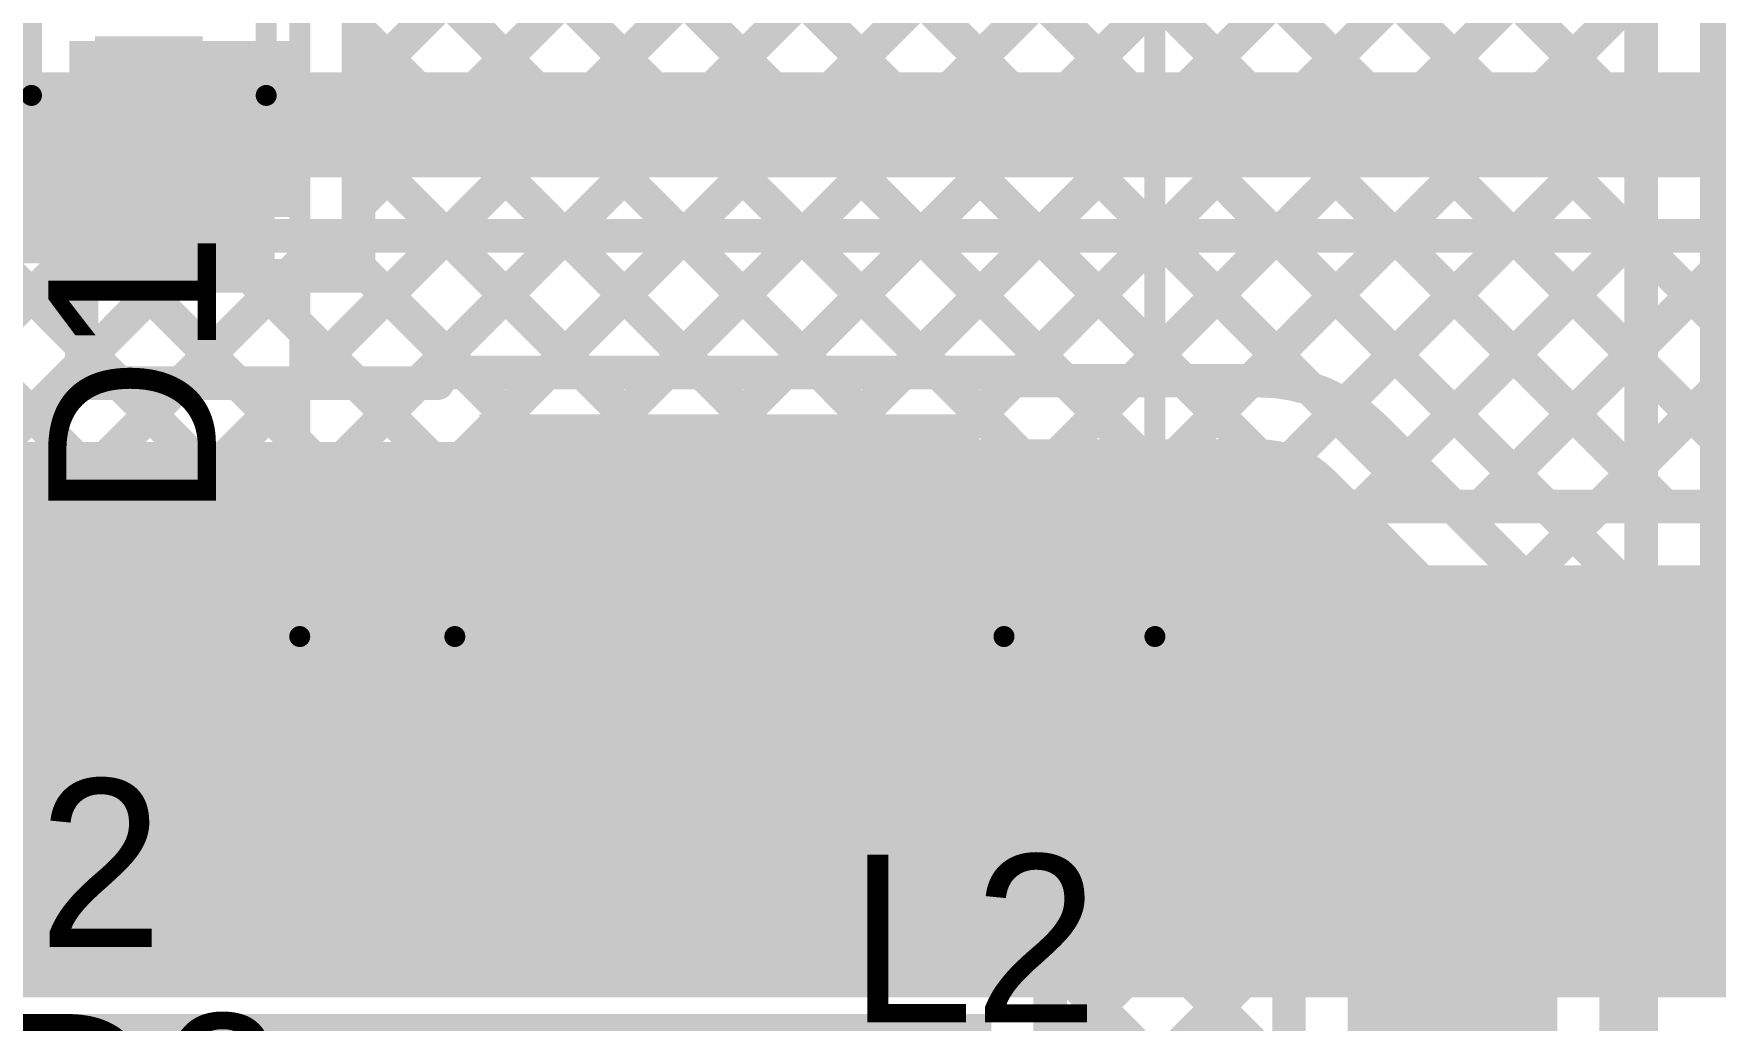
# Model space of a CAD drawing. Header units: millimetres. Extents: x 0.84 to 4.46, y 0.99 to 2.92.
# Drawn here: x 2.8855 to 3.2867, y 1.7505 to 1.9857 of the extents above; entities that cross this region are included whole.
import ezdxf

# ---------------------------------------------------------------- set-up
doc = ezdxf.new("R2010")
doc.units = ezdxf.units.MM
doc.header["$MEASUREMENT"] = 0
for name, color, linetype in [('BottomLayer', 5, 'Continuous'), ('MultiLayer', 9, 'Continuous'), ('TopLayer', 1, 'Continuous'), ('TopOverlay', 2, 'Continuous'), ('TopPaste', 8, 'Continuous'), ('TopSolder', 216, 'Continuous'), ('ViaHoleLayer', 16, 'Continuous')]:
    doc.layers.add(name, color=color, linetype=linetype)

# ---------------------------------------------------------------- blocks, each defined once
blk = doc.blocks.new('SPM5012T_100M_LR_19')
at = {"layer": 'TopLayer'}
blk.add_solid([(0.05906, -0.05512), (0.11417, -0.05512), (0.05906, 0.05512), (0.11417, 0.05512)], dxfattribs=at)
at = {"layer": 'TopOverlay', "const_width": 0.005}
for points in [[(0.108, 0.102), (-0.108, 0.102)], [(0.108, 0.066), (0.108, 0.102)], [(0.108, -0.102), (0.108, -0.065)], [(0.108, -0.102), (-0.108, -0.102)]]:
    blk.add_lwpolyline(points, dxfattribs=at)
at = {"layer": 'TopOverlay', "const_width": 0.0025}
for points in [[(0.10675, 0.102, 1), (0.10925, 0.102, 1)], [(0.10675, 0.102, 1), (0.10925, 0.102, 1)], [(0.10675, 0.066, 1), (0.10925, 0.066, 1)], [(0.10675, -0.065, 1), (0.10925, -0.065, 1)], [(0.10675, -0.102, 1), (0.10925, -0.102, 1)], [(0.10675, -0.102, 1), (0.10925, -0.102, 1)]]:
    blk.add_lwpolyline(points, format="xyb", close=True, dxfattribs=at)
at = {"layer": 'TopPaste'}
blk.add_solid([(0.05906, -0.05512), (0.11417, -0.05512), (0.05906, 0.05512), (0.11417, 0.05512)], dxfattribs=at)
at = {"layer": 'TopSolder'}
blk.add_solid([(0.05506, -0.05912), (0.11817, -0.05912), (0.05506, 0.05912), (0.11817, 0.05912)], dxfattribs=at)
blk = doc.blocks.new('SDM2U20SD3_7_32')
at = {"layer": 'TopLayer'}
for points in [[(-0.02992, 0.00886), (-0.05315, 0.00886), (-0.02992, -0.00886), (-0.05315, -0.00886)], [(0.05315, 0.00886), (0.02992, 0.00886), (0.05315, -0.00886), (0.02992, -0.00886)]]:
    blk.add_solid(points, dxfattribs=at)
at = {"layer": 'TopOverlay', "const_width": 0.005}
for points in [[(-0.036, 0.017), (-0.036, 0.028)], [(0.04, 0.028), (-0.036, 0.028)], [(-0.036, -0.028), (-0.036, -0.017)], [(0.04, -0.028), (-0.036, -0.028)]]:
    blk.add_lwpolyline(points, dxfattribs=at)
at = {"layer": 'TopOverlay', "const_width": 0.0025}
for points in [[(-0.03725, 0.028, 1), (-0.03475, 0.028, 1)], [(-0.03725, 0.028, 1), (-0.03475, 0.028, 1)], [(0.03875, 0.028, 1), (0.04125, 0.028, 1)], [(-0.03725, 0.017, 1), (-0.03475, 0.017, 1)], [(-0.03725, -0.017, 1), (-0.03475, -0.017, 1)], [(-0.03725, -0.028, 1), (-0.03475, -0.028, 1)], [(-0.03725, -0.028, 1), (-0.03475, -0.028, 1)], [(0.03875, -0.028, 1), (0.04125, -0.028, 1)]]:
    blk.add_lwpolyline(points, format="xyb", close=True, dxfattribs=at)
at = {"layer": 'TopOverlay'}
for points in [[(0.04, 0.012), (0.08, 0.012), (0.04, 0.03), (0.08, 0.03)], [(0.056, -0.013), (0.08, -0.013), (0.056, 0.013), (0.08, 0.013)], [(0.04, -0.03), (0.08, -0.03), (0.04, -0.012), (0.08, -0.012)]]:
    blk.add_solid(points, dxfattribs=at)
at = {"layer": 'TopPaste'}
for points in [[(-0.02992, 0.00886), (-0.05315, 0.00886), (-0.02992, -0.00886), (-0.05315, -0.00886)], [(0.05315, 0.00886), (0.02992, 0.00886), (0.05315, -0.00886), (0.02992, -0.00886)]]:
    blk.add_solid(points, dxfattribs=at)
at = {"layer": 'TopSolder'}
for points in [[(-0.02592, 0.01286), (-0.05715, 0.01286), (-0.02592, -0.01286), (-0.05715, -0.01286)], [(0.05715, 0.01286), (0.02592, 0.01286), (0.05715, -0.01286), (0.02592, -0.01286)]]:
    blk.add_solid(points, dxfattribs=at)

msp = doc.modelspace()

# ---------------------------------------------------------------- linework, layer by layer
at = {"layer": 'BottomLayer'}
for points, const_width in [([(2.722, 1.964), (2.905, 1.964)], 0.025), ([(2.905, 1.964), (3.691, 1.964)], 0.025), ([(2.722, 1.9375), (2.905, 1.9375)], 0.008), ([(2.87083, 1.9375), (2.93533, 1.873)], 0.008), ([(2.87229, 1.91063), (2.89917, 1.9375)], 0.008), ([(2.8738, 1.88385), (2.92745, 1.9375)], 0.008), ([(2.89123, 1.873), (2.95573, 1.9375)], 0.008), ([(2.89911, 1.9375), (2.96361, 1.873)], 0.008), ([(2.905, 1.9375), (3.68202, 1.9375)], 0.008), ([(2.91952, 1.873), (2.98402, 1.9375)], 0.008), ([(2.9274, 1.9375), (2.9919, 1.873)], 0.008), ([(2.9478, 1.873), (3.0123, 1.9375)], 0.008), ([(2.95568, 1.9375), (3.02018, 1.873)], 0.008), ([(2.97609, 1.873), (3.04059, 1.9375)], 0.008), ([(2.98397, 1.9375), (3.04847, 1.873)], 0.008), ([(3.00437, 1.873), (3.06887, 1.9375)], 0.008), ([(3.01225, 1.9375), (3.07675, 1.873)], 0.008), ([(3.03266, 1.873), (3.09716, 1.9375)], 0.008), ([(3.04053, 1.9375), (3.10503, 1.873)], 0.008), ([(3.06094, 1.873), (3.12544, 1.9375)], 0.008), ([(3.06882, 1.9375), (3.13332, 1.873)], 0.008), ([(3.08922, 1.873), (3.15372, 1.9375)], 0.008), ([(3.0971, 1.9375), (3.1616, 1.873)], 0.008), ([(3.11751, 1.873), (3.18201, 1.9375)], 0.008), ([(3.12539, 1.9375), (3.18989, 1.873)], 0.008), ([(3.14579, 1.873), (3.21029, 1.9375)], 0.008), ([(3.15367, 1.9375), (3.21817, 1.873)], 0.008), ([(3.17408, 1.873), (3.23858, 1.9375)], 0.008), ([(3.18196, 1.9375), (3.24646, 1.873)], 0.008), ([(3.20236, 1.873), (3.26686, 1.9375)], 0.008), ([(3.21024, 1.9375), (3.27474, 1.873)], 0.008), ([(3.23065, 1.873), (3.29515, 1.9375)], 0.008), ([(3.23852, 1.9375), (3.30302, 1.873)], 0.008), ([(3.25893, 1.873), (3.32343, 1.9375)], 0.008), ([(3.26681, 1.9375), (3.33131, 1.873)], 0.008), ([(3.28722, 1.873), (3.35171, 1.9375)], 0.008), ([(2.87532, 1.90472), (2.90704, 1.873)], 0.008), ([(2.86274, 1.873), (3.74652, 1.873)], 0.008)]:
    msp.add_lwpolyline(points, dxfattribs=dict(at, const_width=const_width))
for points, const_width in [([(2.89875, 1.964, 1), (2.91125, 1.964, 1)], 0.0125), ([(2.89875, 1.964, 1), (2.91125, 1.964, 1)], 0.0125), ([(2.89909, 1.964, 1), (2.91091, 1.964, 1)], 0.01181), ([(2.89711, 1.9375, 1), (2.90111, 1.9375, 1)], 0.004), ([(2.89717, 1.9375, 1), (2.90117, 1.9375, 1)], 0.004), ([(2.903, 1.9375, 1), (2.907, 1.9375, 1)], 0.004), ([(2.903, 1.9375, 1), (2.907, 1.9375, 1)], 0.004), ([(2.9254, 1.9375, 1), (2.9294, 1.9375, 1)], 0.004), ([(2.92545, 1.9375, 1), (2.92945, 1.9375, 1)], 0.004), ([(2.95368, 1.9375, 1), (2.95768, 1.9375, 1)], 0.004), ([(2.95373, 1.9375, 1), (2.95773, 1.9375, 1)], 0.004), ([(2.98197, 1.9375, 1), (2.98597, 1.9375, 1)], 0.004), ([(2.98202, 1.9375, 1), (2.98602, 1.9375, 1)], 0.004), ([(3.01025, 1.9375, 1), (3.01425, 1.9375, 1)], 0.004), ([(3.0103, 1.9375, 1), (3.0143, 1.9375, 1)], 0.004), ([(3.03853, 1.9375, 1), (3.04253, 1.9375, 1)], 0.004), ([(3.03859, 1.9375, 1), (3.04259, 1.9375, 1)], 0.004), ([(3.06682, 1.9375, 1), (3.07082, 1.9375, 1)], 0.004), ([(3.06687, 1.9375, 1), (3.07087, 1.9375, 1)], 0.004), ([(3.0951, 1.9375, 1), (3.0991, 1.9375, 1)], 0.004), ([(3.09516, 1.9375, 1), (3.09916, 1.9375, 1)], 0.004), ([(3.12339, 1.9375, 1), (3.12739, 1.9375, 1)], 0.004), ([(3.12344, 1.9375, 1), (3.12744, 1.9375, 1)], 0.004), ([(3.15167, 1.9375, 1), (3.15567, 1.9375, 1)], 0.004), ([(3.15172, 1.9375, 1), (3.15572, 1.9375, 1)], 0.004), ([(3.17996, 1.9375, 1), (3.18396, 1.9375, 1)], 0.004), ([(3.18001, 1.9375, 1), (3.18401, 1.9375, 1)], 0.004), ([(3.20824, 1.9375, 1), (3.21224, 1.9375, 1)], 0.004), ([(3.20829, 1.9375, 1), (3.21229, 1.9375, 1)], 0.004), ([(3.23652, 1.9375, 1), (3.24052, 1.9375, 1)], 0.004), ([(3.23658, 1.9375, 1), (3.24058, 1.9375, 1)], 0.004), ([(3.26481, 1.9375, 1), (3.26881, 1.9375, 1)], 0.004), ([(3.26486, 1.9375, 1), (3.26886, 1.9375, 1)], 0.004), ([(2.88923, 1.873, 1), (2.89323, 1.873, 1)], 0.004), ([(2.90504, 1.873, 1), (2.90904, 1.873, 1)], 0.004), ([(2.91752, 1.873, 1), (2.92152, 1.873, 1)], 0.004), ([(2.93333, 1.873, 1), (2.93733, 1.873, 1)], 0.004), ([(2.9458, 1.873, 1), (2.9498, 1.873, 1)], 0.004), ([(2.96161, 1.873, 1), (2.96561, 1.873, 1)], 0.004), ([(2.97409, 1.873, 1), (2.97809, 1.873, 1)], 0.004), ([(2.9899, 1.873, 1), (2.9939, 1.873, 1)], 0.004), ([(3.00237, 1.873, 1), (3.00637, 1.873, 1)], 0.004), ([(3.01818, 1.873, 1), (3.02218, 1.873, 1)], 0.004), ([(3.03066, 1.873, 1), (3.03466, 1.873, 1)], 0.004), ([(3.04647, 1.873, 1), (3.05047, 1.873, 1)], 0.004), ([(3.05894, 1.873, 1), (3.06294, 1.873, 1)], 0.004), ([(3.07475, 1.873, 1), (3.07875, 1.873, 1)], 0.004), ([(3.08722, 1.873, 1), (3.09122, 1.873, 1)], 0.004), ([(3.10303, 1.873, 1), (3.10703, 1.873, 1)], 0.004), ([(3.11551, 1.873, 1), (3.11951, 1.873, 1)], 0.004), ([(3.13132, 1.873, 1), (3.13532, 1.873, 1)], 0.004), ([(3.14379, 1.873, 1), (3.14779, 1.873, 1)], 0.004), ([(3.1596, 1.873, 1), (3.1636, 1.873, 1)], 0.004), ([(3.17208, 1.873, 1), (3.17608, 1.873, 1)], 0.004), ([(3.18789, 1.873, 1), (3.19189, 1.873, 1)], 0.004), ([(3.20036, 1.873, 1), (3.20436, 1.873, 1)], 0.004), ([(3.21617, 1.873, 1), (3.22017, 1.873, 1)], 0.004), ([(3.22865, 1.873, 1), (3.23265, 1.873, 1)], 0.004), ([(3.24446, 1.873, 1), (3.24846, 1.873, 1)], 0.004), ([(3.25693, 1.873, 1), (3.26093, 1.873, 1)], 0.004), ([(3.27274, 1.873, 1), (3.27674, 1.873, 1)], 0.004), ([(3.28521, 1.873, 1), (3.28921, 1.873, 1)], 0.004)]:
    msp.add_lwpolyline(points, format="xyb", close=True, dxfattribs=dict(at, const_width=const_width))
msp.add_solid([(2.567, 1.756), (3.76, 1.756), (2.567, 1.859), (3.76, 1.859)], dxfattribs=at)
at = {"layer": 'MultiLayer', "const_width": 0.01181}
msp.add_lwpolyline([(2.89909, 1.964, 1), (2.91091, 1.964, 1)], format="xyb", close=True, dxfattribs=at)
at = {"layer": 'TopLayer'}
for points, const_width in [([(3.269, 1.746), (3.269, 2.114)], 0.008), ([(3.09289, 1.90494), (3.269, 2.08106)], 0.008), ([(3.168, 2.06459), (3.269, 1.96359)], 0.008), ([(3.12012, 1.90389), (3.269, 2.05278)], 0.008), ([(3.168, 2.03631), (3.269, 1.93531)], 0.008), ([(3.14751, 1.903), (3.269, 2.02449)], 0.008), ([(3.168, 2.00802), (3.269, 1.90702)], 0.008), ([(3.17579, 1.903), (3.269, 1.99621)], 0.008), ([(2.9489, 1.90239), (3.03952, 1.993)], 0.008), ([(2.963, 1.97305), (2.98295, 1.993)], 0.008), ([(2.963, 1.94477), (3.01123, 1.993)], 0.008), ([(2.963, 1.928), (2.963, 1.993)], 0.008), ([(2.97719, 1.90239), (3.0678, 1.993)], 0.008), ([(2.98503, 1.993), (3.07309, 1.90494)], 0.008), ([(3.00803, 1.90494), (3.09609, 1.993)], 0.008), ([(3.01332, 1.993), (3.10137, 1.90494)], 0.008), ([(3.03632, 1.90494), (3.12437, 1.993)], 0.008), ([(3.0416, 1.993), (3.1316, 1.903)], 0.008), ([(3.0646, 1.90494), (3.15266, 1.993)], 0.008), ([(3.06989, 1.993), (3.15989, 1.903)], 0.008), ([(3.09817, 1.993), (3.19009, 1.90108)], 0.008), ([(3.12646, 1.993), (3.269, 1.85046)], 0.008), ([(3.15474, 1.993), (3.269, 1.87874)], 0.008), ([(2.963, 1.98675), (3.04481, 1.90494)], 0.008), ([(3.19835, 1.89727), (3.269, 1.96792)], 0.008), ([(2.963, 1.95847), (3.01652, 1.90494)], 0.008), ([(3.21326, 1.8839), (3.269, 1.93964)], 0.008), ([(2.963, 1.93018), (2.98824, 1.90494)], 0.008), ([(2.89698, 1.928), (2.963, 1.928)], 0.008), ([(2.89698, 1.90239), (2.89698, 1.928)], 0.008), ([(2.89698, 1.90703), (2.91795, 1.928)], 0.008), ([(2.90861, 1.928), (2.93423, 1.90239)], 0.008), ([(2.92062, 1.90239), (2.94623, 1.928)], 0.008), ([(2.9369, 1.928), (2.96251, 1.90239)], 0.008), ([(2.89698, 1.91134), (2.90594, 1.90239)], 0.008), ([(3.2274, 1.86975), (3.269, 1.91135)], 0.008), ([(2.89698, 1.90239), (2.98188, 1.90239)], 0.008), ([(2.98188, 1.90494), (3.12012, 1.90494)], 0.008), ([(3.12012, 1.903), (3.178, 1.903)], 0.008), ([(3.20558, 1.89158), (3.25158, 1.84558)], 0.008), ([(2.85798, 1.86339), (3.051, 1.86339)], 0.05), ([(3.051, 1.86339), (3.05161, 1.864)], 0.05), ([(3.05161, 1.864), (3.178, 1.864)], 0.05), ([(3.178, 1.864), (3.224, 1.818)], 0.05), ([(3.24154, 1.85561), (3.269, 1.88307)], 0.008), ([(3.25538, 1.84116), (3.269, 1.85478)], 0.008), ([(3.224, 1.55768), (3.224, 1.818)], 0.05), ([(3.26108, 1.83009), (3.269, 1.82217)], 0.008), ([(3.26292, 1.82043), (3.269, 1.8265)], 0.008), ([(2.8455, 1.7707), (2.89919, 1.82439)], 0.008), ([(2.8455, 1.824), (2.89698, 1.824)], 0.008), ([(2.8455, 1.82141), (2.90091, 1.766)], 0.008), ([(2.86909, 1.766), (2.92747, 1.82439)], 0.008), ([(2.87119, 1.824), (2.92919, 1.766)], 0.008), ([(2.89698, 1.82439), (2.98188, 1.82439)], 0.008), ([(2.89737, 1.766), (2.95576, 1.82439)], 0.008), ([(2.89909, 1.82439), (2.95748, 1.766)], 0.008), ([(2.92566, 1.766), (2.98188, 1.82223)], 0.008), ([(2.92737, 1.82439), (2.98576, 1.766)], 0.008), ([(2.95394, 1.766), (3.00977, 1.82183)], 0.008), ([(2.95566, 1.82439), (3.01404, 1.766)], 0.008), ([(2.98188, 1.82183), (3.12012, 1.82183)], 0.008), ([(2.98222, 1.766), (3.03805, 1.82183)], 0.008), ([(2.9865, 1.82183), (3.04233, 1.766)], 0.008), ([(3.01051, 1.766), (3.06634, 1.82183)], 0.008), ([(3.01479, 1.82183), (3.07061, 1.766)], 0.008), ([(3.03879, 1.766), (3.09462, 1.82183)], 0.008), ([(3.04307, 1.82183), (3.0989, 1.766)], 0.008), ([(3.06708, 1.766), (3.12608, 1.825)], 0.008), ([(3.07136, 1.82183), (3.12718, 1.766)], 0.008), ([(3.09536, 1.766), (3.15436, 1.825)], 0.008), ([(3.09964, 1.82183), (3.185, 1.73647)], 0.008), ([(3.12012, 1.825), (3.16185, 1.825)], 0.008), ([(3.12012, 1.82183), (3.12012, 1.825)], 0.008), ([(3.12475, 1.825), (3.185, 1.76475)], 0.008), ([(3.15303, 1.825), (3.185, 1.79303)], 0.008), ([(3.16185, 1.825), (3.185, 1.80185)], 0.008), ([(3.263, 1.56739), (3.263, 1.818)], 0.008), ([(3.12365, 1.766), (3.17225, 1.8146)], 0.008), ([(3.185, 1.57383), (3.185, 1.80185)], 0.008), ([(3.128, 1.74207), (3.185, 1.79907)], 0.008), ([(3.263, 1.79989), (3.269, 1.79389)], 0.008), ([(3.263, 1.79222), (3.269, 1.79822)], 0.008), ([(3.128, 1.71378), (3.185, 1.77079)], 0.008), ([(3.263, 1.7716), (3.269, 1.7656)], 0.008), ([(3.263, 1.76393), (3.269, 1.76993)], 0.008), ([(2.8455, 1.766), (3.128, 1.766)], 0.008), ([(3.128, 1.632), (3.128, 1.766)], 0.008), ([(3.128, 1.76518), (3.185, 1.70818)], 0.008)]:
    msp.add_lwpolyline(points, dxfattribs=dict(at, const_width=const_width))
for points, const_width in [([(2.961, 1.98675, 1), (2.965, 1.98675, 1)], 0.004), ([(2.89909, 1.964, 1), (2.91091, 1.964, 1)], 0.01181), ([(2.961, 1.97305, 1), (2.965, 1.97305, 1)], 0.004), ([(3.267, 1.96792, 1), (3.271, 1.96792, 1)], 0.004), ([(3.267, 1.96359, 1), (3.271, 1.96359, 1)], 0.004), ([(2.961, 1.95847, 1), (2.965, 1.95847, 1)], 0.004), ([(2.961, 1.94477, 1), (2.965, 1.94477, 1)], 0.004), ([(3.267, 1.93964, 1), (3.271, 1.93964, 1)], 0.004), ([(3.267, 1.93531, 1), (3.271, 1.93531, 1)], 0.004), ([(2.961, 1.93018, 1), (2.965, 1.93018, 1)], 0.004), ([(2.89498, 1.928, 1), (2.89898, 1.928, 1)], 0.004), ([(2.89498, 1.928, 1), (2.89898, 1.928, 1)], 0.004), ([(2.90661, 1.928, 1), (2.91061, 1.928, 1)], 0.004), ([(2.91595, 1.928, 1), (2.91995, 1.928, 1)], 0.004), ([(2.9349, 1.928, 1), (2.9389, 1.928, 1)], 0.004), ([(2.94423, 1.928, 1), (2.94823, 1.928, 1)], 0.004), ([(2.961, 1.928, 1), (2.965, 1.928, 1)], 0.004), ([(2.961, 1.928, 1), (2.965, 1.928, 1)], 0.004), ([(2.89498, 1.91134, 1), (2.89898, 1.91134, 1)], 0.004), ([(3.267, 1.91135, 1), (3.271, 1.91135, 1)], 0.004), ([(2.89498, 1.90703, 1), (2.89898, 1.90703, 1)], 0.004), ([(3.267, 1.90702, 1), (3.271, 1.90702, 1)], 0.004), ([(2.89498, 1.90239, 1), (2.89898, 1.90239, 1)], 0.004), ([(2.89498, 1.90239, 1), (2.89898, 1.90239, 1)], 0.004), ([(2.90394, 1.90239, 1), (2.90794, 1.90239, 1)], 0.004), ([(2.91862, 1.90239, 1), (2.92262, 1.90239, 1)], 0.004), ([(2.93223, 1.90239, 1), (2.93623, 1.90239, 1)], 0.004), ([(2.9469, 1.90239, 1), (2.9509, 1.90239, 1)], 0.004), ([(2.96051, 1.90239, 1), (2.96451, 1.90239, 1)], 0.004), ([(2.97519, 1.90239, 1), (2.97919, 1.90239, 1)], 0.004), ([(2.97988, 1.90494, 1), (2.98388, 1.90494, 1)], 0.004), ([(2.97988, 1.90239, 1), (2.98388, 1.90239, 1)], 0.004), ([(2.98624, 1.90494, 1), (2.99024, 1.90494, 1)], 0.004), ([(3.00603, 1.90494, 1), (3.01003, 1.90494, 1)], 0.004), ([(3.01452, 1.90494, 1), (3.01852, 1.90494, 1)], 0.004), ([(3.03432, 1.90494, 1), (3.03832, 1.90494, 1)], 0.004), ([(3.04281, 1.90494, 1), (3.04681, 1.90494, 1)], 0.004), ([(3.0626, 1.90494, 1), (3.0666, 1.90494, 1)], 0.004), ([(3.07109, 1.90494, 1), (3.07509, 1.90494, 1)], 0.004), ([(3.09089, 1.90494, 1), (3.09489, 1.90494, 1)], 0.004), ([(3.09937, 1.90494, 1), (3.10337, 1.90494, 1)], 0.004), ([(3.11812, 1.90494, 1), (3.12212, 1.90494, 1)], 0.004), ([(3.11812, 1.90389, 1), (3.12212, 1.90389, 1)], 0.004), ([(3.11812, 1.903, 1), (3.12212, 1.903, 1)], 0.004), ([(3.1296, 1.903, 1), (3.1336, 1.903, 1)], 0.004), ([(3.14551, 1.903, 1), (3.14951, 1.903, 1)], 0.004), ([(3.15789, 1.903, 1), (3.16189, 1.903, 1)], 0.004), ([(3.17379, 1.903, 1), (3.17779, 1.903, 1)], 0.004), ([(3.176, 1.903, 1), (3.18, 1.903, 1)], 0.004), ([(3.176, 1.903, 1), (3.18, 1.903, 1)], 0.004), ([(3.176, 1.903, 1), (3.18, 1.903, 1)], 0.004), ([(3.18809, 1.90108, 1), (3.19209, 1.90108, 1)], 0.004), ([(3.19635, 1.89727, 1), (3.20035, 1.89727, 1)], 0.004), ([(3.20358, 1.89158, 1), (3.20758, 1.89158, 1)], 0.004), ([(3.20358, 1.89158, 1), (3.20758, 1.89158, 1)], 0.004), ([(3.20358, 1.89158, 1), (3.20758, 1.89158, 1)], 0.004), ([(3.0385, 1.86339, 1), (3.0635, 1.86339, 1)], 0.025), ([(3.0385, 1.86339, 1), (3.0635, 1.86339, 1)], 0.025), ([(3.03911, 1.864, 1), (3.06411, 1.864, 1)], 0.025), ([(3.03911, 1.864, 1), (3.06411, 1.864, 1)], 0.025), ([(3.1655, 1.864, 1), (3.1905, 1.864, 1)], 0.025), ([(3.1655, 1.864, 1), (3.1905, 1.864, 1)], 0.025), ([(3.21126, 1.8839, 1), (3.21526, 1.8839, 1)], 0.004), ([(3.267, 1.88307, 1), (3.271, 1.88307, 1)], 0.004), ([(3.267, 1.87874, 1), (3.271, 1.87874, 1)], 0.004), ([(3.2254, 1.86975, 1), (3.2294, 1.86975, 1)], 0.004), ([(3.23954, 1.85561, 1), (3.24354, 1.85561, 1)], 0.004), ([(3.267, 1.85478, 1), (3.271, 1.85478, 1)], 0.004), ([(3.267, 1.85046, 1), (3.271, 1.85046, 1)], 0.004), ([(3.24958, 1.84558, 1), (3.25358, 1.84558, 1)], 0.004), ([(3.24958, 1.84558, 1), (3.25358, 1.84558, 1)], 0.004), ([(3.24958, 1.84558, 1), (3.25358, 1.84558, 1)], 0.004), ([(3.2115, 1.818, 1), (3.2365, 1.818, 1)], 0.025), ([(3.2115, 1.818, 1), (3.2365, 1.818, 1)], 0.025), ([(3.25338, 1.84116, 1), (3.25738, 1.84116, 1)], 0.004), ([(3.25908, 1.83009, 1), (3.26308, 1.83009, 1)], 0.004), ([(3.267, 1.8265, 1), (3.271, 1.8265, 1)], 0.004), ([(2.89498, 1.82439, 1), (2.89898, 1.82439, 1)], 0.004), ([(2.89498, 1.824, 1), (2.89898, 1.824, 1)], 0.004), ([(2.89709, 1.82439, 1), (2.90109, 1.82439, 1)], 0.004), ([(2.89719, 1.82439, 1), (2.90119, 1.82439, 1)], 0.004), ([(2.92537, 1.82439, 1), (2.92937, 1.82439, 1)], 0.004), ([(2.92547, 1.82439, 1), (2.92947, 1.82439, 1)], 0.004), ([(2.95366, 1.82439, 1), (2.95766, 1.82439, 1)], 0.004), ([(2.95376, 1.82439, 1), (2.95776, 1.82439, 1)], 0.004), ([(2.97988, 1.82439, 1), (2.98388, 1.82439, 1)], 0.004), ([(2.97988, 1.82223, 1), (2.98388, 1.82223, 1)], 0.004), ([(2.97988, 1.82183, 1), (2.98388, 1.82183, 1)], 0.004), ([(2.9845, 1.82183, 1), (2.9885, 1.82183, 1)], 0.004), ([(3.00777, 1.82183, 1), (3.01177, 1.82183, 1)], 0.004), ([(3.01279, 1.82183, 1), (3.01679, 1.82183, 1)], 0.004), ([(3.03605, 1.82183, 1), (3.04005, 1.82183, 1)], 0.004), ([(3.04107, 1.82183, 1), (3.04507, 1.82183, 1)], 0.004), ([(3.06434, 1.82183, 1), (3.06834, 1.82183, 1)], 0.004), ([(3.06936, 1.82183, 1), (3.07336, 1.82183, 1)], 0.004), ([(3.09262, 1.82183, 1), (3.09662, 1.82183, 1)], 0.004), ([(3.09764, 1.82183, 1), (3.10164, 1.82183, 1)], 0.004), ([(3.11812, 1.825, 1), (3.12212, 1.825, 1)], 0.004), ([(3.11812, 1.825, 1), (3.12212, 1.825, 1)], 0.004), ([(3.11812, 1.82183, 1), (3.12212, 1.82183, 1)], 0.004), ([(3.11812, 1.82183, 1), (3.12212, 1.82183, 1)], 0.004), ([(3.12275, 1.825, 1), (3.12675, 1.825, 1)], 0.004), ([(3.12408, 1.825, 1), (3.12808, 1.825, 1)], 0.004), ([(3.15103, 1.825, 1), (3.15503, 1.825, 1)], 0.004), ([(3.15236, 1.825, 1), (3.15636, 1.825, 1)], 0.004), ([(3.15985, 1.825, 1), (3.16385, 1.825, 1)], 0.004), ([(3.15985, 1.825, 1), (3.16385, 1.825, 1)], 0.004), ([(3.267, 1.82217, 1), (3.271, 1.82217, 1)], 0.004), ([(3.26092, 1.82043, 1), (3.26492, 1.82043, 1)], 0.004), ([(3.261, 1.818, 1), (3.265, 1.818, 1)], 0.004), ([(3.261, 1.818, 1), (3.265, 1.818, 1)], 0.004), ([(3.261, 1.818, 1), (3.265, 1.818, 1)], 0.004), ([(3.17025, 1.8146, 1), (3.17425, 1.8146, 1)], 0.004), ([(3.183, 1.80185, 1), (3.187, 1.80185, 1)], 0.004), ([(3.183, 1.80185, 1), (3.187, 1.80185, 1)], 0.004), ([(3.183, 1.79907, 1), (3.187, 1.79907, 1)], 0.004), ([(3.261, 1.79989, 1), (3.265, 1.79989, 1)], 0.004), ([(3.267, 1.79822, 1), (3.271, 1.79822, 1)], 0.004), ([(3.267, 1.79389, 1), (3.271, 1.79389, 1)], 0.004), ([(3.183, 1.79303, 1), (3.187, 1.79303, 1)], 0.004), ([(3.261, 1.79222, 1), (3.265, 1.79222, 1)], 0.004), ([(3.183, 1.77079, 1), (3.187, 1.77079, 1)], 0.004), ([(3.261, 1.7716, 1), (3.265, 1.7716, 1)], 0.004), ([(3.267, 1.76993, 1), (3.271, 1.76993, 1)], 0.004), ([(2.89537, 1.766, 1), (2.89937, 1.766, 1)], 0.004), ([(2.89891, 1.766, 1), (2.90291, 1.766, 1)], 0.004), ([(2.92366, 1.766, 1), (2.92766, 1.766, 1)], 0.004), ([(2.92719, 1.766, 1), (2.93119, 1.766, 1)], 0.004), ([(2.95194, 1.766, 1), (2.95594, 1.766, 1)], 0.004), ([(2.95548, 1.766, 1), (2.95948, 1.766, 1)], 0.004), ([(2.98022, 1.766, 1), (2.98422, 1.766, 1)], 0.004), ([(2.98376, 1.766, 1), (2.98776, 1.766, 1)], 0.004), ([(3.00851, 1.766, 1), (3.01251, 1.766, 1)], 0.004), ([(3.01204, 1.766, 1), (3.01604, 1.766, 1)], 0.004), ([(3.03679, 1.766, 1), (3.04079, 1.766, 1)], 0.004), ([(3.04033, 1.766, 1), (3.04433, 1.766, 1)], 0.004), ([(3.06508, 1.766, 1), (3.06908, 1.766, 1)], 0.004), ([(3.06861, 1.766, 1), (3.07261, 1.766, 1)], 0.004), ([(3.09336, 1.766, 1), (3.09736, 1.766, 1)], 0.004), ([(3.0969, 1.766, 1), (3.1009, 1.766, 1)], 0.004), ([(3.12165, 1.766, 1), (3.12565, 1.766, 1)], 0.004), ([(3.12518, 1.766, 1), (3.12918, 1.766, 1)], 0.004), ([(3.126, 1.766, 1), (3.13, 1.766, 1)], 0.004), ([(3.126, 1.766, 1), (3.13, 1.766, 1)], 0.004), ([(3.267, 1.7656, 1), (3.271, 1.7656, 1)], 0.004), ([(3.126, 1.76518, 1), (3.13, 1.76518, 1)], 0.004), ([(3.183, 1.76475, 1), (3.187, 1.76475, 1)], 0.004), ([(3.261, 1.76393, 1), (3.265, 1.76393, 1)], 0.004)]:
    msp.add_lwpolyline(points, format="xyb", close=True, dxfattribs=dict(at, const_width=const_width))
at = {"layer": 'TopLayer', "const_width": 0.008}
for points in [[(3.178, 1.903, -0.198912), (3.20558, 1.89158)], [(3.178, 1.903, -0.198912), (3.20558, 1.89158)], [(3.25158, 1.84558, -0.198912), (3.263, 1.818)], [(3.25158, 1.84558, -0.198912), (3.263, 1.818)]]:
    msp.add_lwpolyline(points, format="xyb", dxfattribs=at)
at = {"layer": 'TopLayer'}
for points in [[(3.283, 1.76), (3.5, 1.76), (3.283, 2.484), (3.5, 2.484)], [(2.894, 1.942), (2.949, 1.942), (2.894, 1.984), (2.949, 1.984)], [(2.842, 1.646), (3.114, 1.646), (2.842, 1.752), (3.114, 1.752)]]:
    msp.add_solid(points, dxfattribs=at)
at = {"layer": 'ViaHoleLayer', "const_width": 0.00591}
msp.add_lwpolyline([(2.90205, 1.964, 1), (2.90795, 1.964, 1)], format="xyb", close=True, dxfattribs=at)

# ---------------------------------------------------------------- block references
at = {"rotation": 270}
for name, p in [('SDM2U20SD3_7_32', (2.913, 2.011)), ('SPM5012T_100M_LR_19', (3.051, 1.95))]:
    msp.add_blockref(name, p, dxfattribs=at)

# ---------------------------------------------------------------- texts
at = {"layer": 'TopOverlay'}
msp.add_text('D1', height=0.04, rotation=90, dxfattribs=at).set_placement((2.929, 1.87))
for s, p in [('U2', (2.848, 1.768)), ('L2', (3.08, 1.75)), ('D2', (2.877, 1.712))]:
    msp.add_text(s, height=0.04, dxfattribs=at).set_placement(p)

doc.saveas('drawing.dxf')
